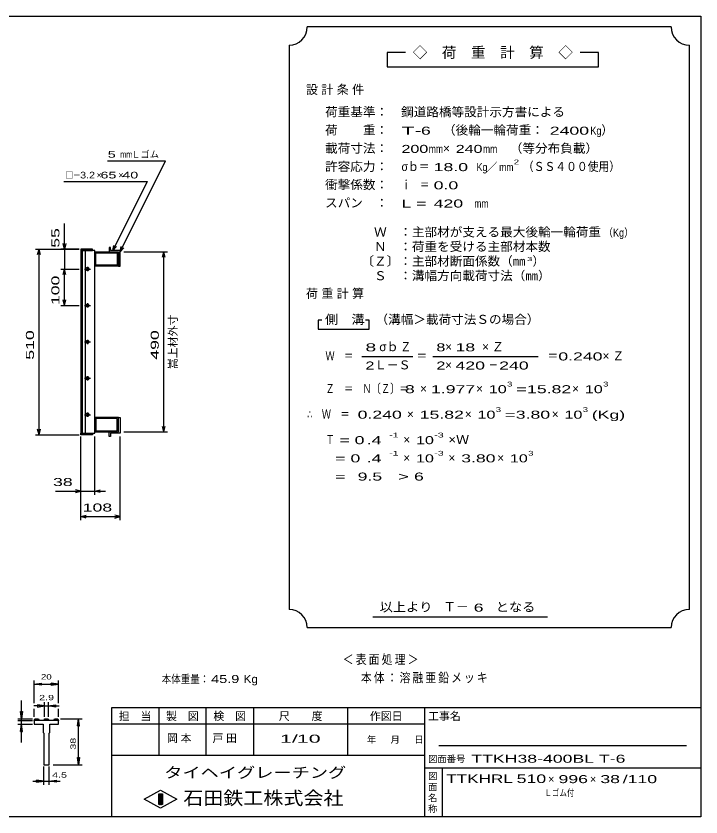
# Model space of a CAD drawing. Units: millimetres, scale not verified. Extents: x -1820 to 1731, y -1282 to 1054.
# Drawn here: x -151 to 1731, y -1146 to 1054 of the extents above; entities that cross this region are included whole.
import ezdxf
from ezdxf.enums import TextEntityAlignment as Align

# ---------------------------------------------------------------- set-up
doc = ezdxf.new("R2010")
doc.units = ezdxf.units.MM
doc.header["$LTSCALE"] = 10
for name, color, linetype, lineweight in [('0_2', 150, 'Continuous', 25), ('16', 3, 'Continuous', 25), ('22', 2, 'Continuous', 25), ('32', 4, 'Continuous', 25)]:
    doc.layers.add(name, color=color, linetype=linetype, lineweight=lineweight)
doc.styles.add('ベクトル', font='')
doc.styles.get('ベクトル').set_extended_font_data('ベクトル')

msp = doc.modelspace()

# ---------------------------------------------------------------- linework, layer by layer
at = {"layer": '0_2'}
for p, q in [((-1729, 1053.5), (1731, 1053.5)), ((1731, 1053.5), (1731, -1146.5)), ((1731, -846.5), (111, -846.5)), ((111, -846.5), (111, -1146.5)), ((241, -846.5), (241, -976.5)), ((371, -976.5), (371, -846.5)), ((501, -846.5), (501, -976.5)), ((761, -976.5), (761, -846.5)), ((971, -846.5), (971, -1146.5)), ((971, -891.5), (111, -891.5)), ((1691, -951.5), (1011, -951.5)), ((111, -976.5), (971, -976.5)), ((971, -1011.5), (1731, -1011.5)), ((1021, -1146.5), (1021, -1011.5)), ((201, -1097.5), (246, -1072.5)), ((246, -1072.5), (291, -1097.5)), ((246, -1122.5), (201, -1097.5)), ((241, -1082.5), (251, -1082.5)), ((241, -1112.5), (241, -1082.5)), ((241, -1082.5), (243, -1082.5)), ((243, -1082.5), (243, -1112.5)), ((245, -1112.5), (245, -1082.5)), ((245, -1082.5), (247, -1082.5)), ((291, -1097.5), (246, -1122.5)), ((247, -1082.5), (247, -1112.5)), ((249, -1112.5), (249, -1082.5)), ((249, -1082.5), (251, -1082.5)), ((251, -1082.5), (251, -1112.5)), ((251, -1082.5), (251, -1112.5)), ((251, -1112.5), (241, -1112.5)), ((243, -1112.5), (245, -1112.5)), ((247, -1112.5), (249, -1112.5)), ((1731, -1146.5), (-1729, -1146.5))]:
    msp.add_line(p, q, dxfattribs=at)
at = {"layer": '16'}
for p, q in [((108, 418), (105, 418)), ((105, 418), (105, 406)), ((108, 409), (108, 418)), ((59, 413.5), (27, 413.5)), ((27, 413.5), (27, 409)), ((27, 409), (59, 409)), ((27, 409), (27, -92)), ((65, 409), (27, 409)), ((28.5, 409), (28.5, -92)), ((31.5, -92), (31.5, 409)), ((39, 409), (39, -92)), ((59, 409), (59, 413.5)), ((65, -92), (65, 409)), ((65, 406), (130, 406)), ((65, 366), (65, 406)), ((68, 403), (127, 403)), ((68, 369), (68, 403)), ((105, 406), (130, 406)), ((135, 409), (108, 409)), ((127, 403), (127, 369)), ((130, 406), (130, 366)), ((130, 406), (130, 366)), ((135, 366), (135, 409)), ((37, 358.5), (53, 358.5)), ((47, 361.5), (43, 361.5)), ((43, 355.5), (47, 355.5)), ((45, 364.5), (45, 352.5)), ((130, 366), (65, 366)), ((127, 369), (68, 369)), ((130, 366), (135, 366)), ((45, 264.5), (45, 252.5)), ((37, 258.5), (53, 258.5)), ((47, 261.5), (43, 261.5)), ((43, 255.5), (47, 255.5)), ((37, 158.5), (53, 158.5)), ((47, 161.5), (43, 161.5)), ((43, 155.5), (47, 155.5)), ((45, 164.5), (45, 152.5)), ((37, 58.5), (53, 58.5)), ((47, 61.5), (43, 61.5)), ((43, 55.5), (47, 55.5)), ((45, 64.5), (45, 52.5)), ((37, -41.5), (53, -41.5)), ((47, -38.5), (43, -38.5)), ((45, -35.5), (45, -47.5)), ((43, -44.5), (47, -44.5)), ((130, -49), (65, -49)), ((65, -49), (65, -89)), ((127, -52), (68, -52)), ((68, -52), (68, -86)), ((127, -86), (127, -52)), ((130, -89), (130, -49)), ((130, -49), (135, -49)), ((130, -89), (130, -49)), ((135, -49), (135, -92)), ((68, -86), (127, -86)), ((27, -92), (59, -92)), ((27, -96.5), (27, -92)), ((27, -92), (65, -92)), ((59, -96.5), (27, -96.5)), ((59, -92), (59, -96.5)), ((65, -89), (130, -89)), ((105, -101), (105, -89)), ((105, -89), (130, -89)), ((108, -101), (105, -101)), ((135, -92), (108, -92)), ((108, -92), (108, -101))]:
    msp.add_line(p, q, dxfattribs=at)
for centre, radius, start, end in [((43, 358.5), 3, 90, 270), ((45, 358.5), 4, 46.6, 133.4), ((45, 358.5), 4, 226.6, 313.4), ((47, 358.5), 3, 270, 90), ((43, 258.5), 3, 90, 270), ((45, 258.5), 4, 46.6, 133.4), ((45, 258.5), 4, 226.6, 313.4), ((47, 258.5), 3, 270, 90), ((43, 158.5), 3, 90, 270), ((45, 158.5), 4, 46.6, 133.4), ((45, 158.5), 4, 226.6, 313.4), ((47, 158.5), 3, 270, 90), ((43, 58.5), 3, 90, 270), ((45, 58.5), 4, 46.6, 133.4), ((45, 58.5), 4, 226.6, 313.4), ((47, 58.5), 3, 270, 90), ((43, -41.5), 3, 90, 270), ((45, -41.5), 4, 46.6, 133.4), ((47, -41.5), 3, 270, 90), ((45, -41.5), 4, 226.6, 313.4)]:
    msp.add_arc(centre, radius, start, end, dxfattribs=at)
at = {"layer": '22', "color": 4}
for p, q in [((1649, 1023.5), (649, 1023.5)), ((599, 973.5), (599, -576.5)), ((1699, -576.5), (1699, 973.5)), ((919, 953.5), (869, 953.5)), ((869, 953.5), (869, 913.5)), ((1449, 953.5), (1399, 953.5)), ((1449, 913.5), (1449, 953.5)), ((869, 913.5), (1449, 913.5)), ((100, 656), (260, 656)), ((135, 406), (260, 656)), ((-20, 599), (210, 599)), ((115, 409), (210, 599)), ((-18, 413.5), (-18, 483.5)), ((-18, 413.5), (-22, 428.5)), ((-14, 428.5), (-18, 413.5)), ((115, 409), (118, 423.6)), ((115, 409), (125, 420)), ((135, 406), (138, 420.6)), ((-98, 413.5), (22, 413.5)), ((-92, 398.5), (-88, 413.5)), ((-84, 398.5), (-88, 413.5)), ((-88, -96.5), (-88, 413.5)), ((22, 413.5), (-28, 413.5)), ((-18, 413.5), (-18, 358.5)), ((135, 406), (145, 417)), ((145, 406), (265, 406)), ((251, 391), (255, 406)), ((259, 391), (255, 406)), ((255, -89), (255, 406)), ((-28, 358.5), (22, 358.5)), ((-22, 343.5), (-18, 358.5)), ((-14, 343.5), (-18, 358.5)), ((-18, 258.5), (-18, 358.5)), ((-18, 258.5), (-22, 273.5)), ((-18, 258.5), (-14, 273.5)), ((-28, 258.5), (22, 258.5)), ((689, 218.5), (679, 218.5)), ((679, 218.5), (679, 193.5)), ((819, 218.5), (809, 218.5)), ((819, 193.5), (819, 218.5)), ((679, 193.5), (819, 193.5)), ((799, 118.5), (939, 118.5)), ((994, 118.5), (1284, 118.5)), ((-88, -96.5), (-92, -81.5)), ((-88, -96.5), (-84, -81.5)), ((255, -89), (251, -74)), ((255, -89), (259, -74)), ((-98, -96.5), (22, -96.5)), ((27, -261.5), (27, -101.5)), ((27, -331.5), (27, -101.5)), ((65, -261.5), (65, -101.5)), ((135, -331.5), (135, -101.5)), ((145, -89), (265, -89)), ((-43, -251.5), (27, -251.5)), ((27, -251.5), (12, -247.5)), ((12, -255.5), (27, -251.5)), ((27, -251.5), (65, -251.5)), ((65, -251.5), (80, -247.5)), ((80, -255.5), (65, -251.5)), ((65, -251.5), (95, -251.5)), ((27, -321.5), (42, -317.5)), ((42, -325.5), (27, -321.5)), ((27, -321.5), (135, -321.5)), ((135, -321.5), (120, -317.5)), ((120, -325.5), (135, -321.5)), ((829, -596.5), (1309, -596.5)), ((649, -626.5), (1649, -626.5))]:
    msp.add_line(p, q, dxfattribs=at)
for centre, start, end in [((599, 1023.5), 270, 0), ((1699, 1023.5), 180, 270), ((599, -626.5), 0, 90), ((1699, -626.5), 90, 180)]:
    msp.add_arc(centre, 50, start, end, dxfattribs=at)
at = {"layer": '32'}
for p, q in [((-101, -833.5), (-101, -771.5)), ((-101, -781.5), (-81, -778.5)), ((-81, -784.5), (-101, -781.5)), ((-101, -781.5), (-34.33, -781.5)), ((-81, -784.5), (-81, -778.5)), ((-34.33, -781.5), (-54.33, -778.5)), ((-54.33, -784.5), (-54.33, -778.5)), ((-54.33, -784.5), (-34.33, -781.5)), ((-34.33, -833.5), (-34.33, -771.5)), ((-136, -876.5), (-136, -826.5)), ((-72.5, -871.5), (-72.5, -831.5)), ((-62.83, -831.5), (-62.83, -871.5)), ((-136, -876.5), (-139, -856.5)), ((-139, -856.5), (-133, -856.5)), ((-133, -856.5), (-136, -876.5)), ((-72.5, -841.5), (-102.5, -841.5)), ((-101, -871.5), (-101, -849.5)), ((-72.5, -841.5), (-92.5, -838.5)), ((-92.5, -838.5), (-92.5, -844.5)), ((-92.5, -844.5), (-72.5, -841.5)), ((-72.5, -841.5), (-62.83, -841.5)), ((-62.83, -841.5), (-42.83, -838.5)), ((-42.83, -844.5), (-62.83, -841.5)), ((-62.83, -841.5), (-32.83, -841.5)), ((-42.83, -838.5), (-42.83, -844.5)), ((-34.33, -871.5), (-34.33, -849.5)), ((-146, -876.5), (-106, -876.5)), ((-136, -891.5), (-136, -876.5)), ((-101, -881.5), (-99.33, -876.5)), ((-99.33, -876.5), (-89.67, -876.5)), ((-89.67, -876.5), (-88, -881.5)), ((-74.17, -881.5), (-72.5, -876.5)), ((-72.5, -876.5), (-62.83, -876.5)), ((-62.83, -876.5), (-61.17, -881.5)), ((-47.33, -881.5), (-45.67, -876.5)), ((-45.67, -876.5), (-36, -876.5)), ((-36, -876.5), (-34.33, -881.5)), ((-29.33, -876.5), (30.67, -876.5)), ((17.67, -896.5), (20.67, -876.5)), ((23.67, -896.5), (20.67, -876.5)), ((20.67, -1003.17), (20.67, -876.5)), ((-146, -881.5), (-106, -881.5)), ((-146, -891.5), (-106, -891.5)), ((-139, -911.5), (-136, -891.5)), ((-133, -911.5), (-136, -891.5)), ((-136, -941.5), (-136, -891.5)), ((-101, -881.5), (-101, -891.5)), ((-34.33, -881.5), (-101, -881.5)), ((-101, -891.5), (-76.83, -891.5)), ((-76.83, -891.5), (-76.83, -914.83)), ((-58.5, -914.83), (-58.5, -891.5)), ((-58.5, -891.5), (-34.33, -891.5)), ((-34.33, -891.5), (-34.33, -881.5)), ((17.67, -896.5), (23.67, -896.5)), ((-139, -911.5), (-133, -911.5)), ((-76.83, -914.83), (-75.17, -916.5)), ((-75.17, -916.5), (-75.17, -1003.17)), ((-60.17, -916.5), (-58.5, -914.83)), ((-60.17, -1003.17), (-60.17, -916.5)), ((20.67, -1003.17), (17.67, -983.17)), ((17.67, -983.17), (23.67, -983.17)), ((23.67, -983.17), (20.67, -1003.17)), ((-75.17, -1003.17), (-60.17, -1003.17)), ((-75.17, -1058.17), (-75.17, -1008.17)), ((-60.17, -1058.17), (-60.17, -1008.17)), ((-49.33, -1003.17), (30.67, -1003.17)), ((-105.17, -1048.17), (-75.17, -1048.17)), ((-75.17, -1048.17), (-95.17, -1045.17)), ((-95.17, -1051.17), (-95.17, -1045.17)), ((-95.17, -1051.17), (-75.17, -1048.17)), ((-75.17, -1048.17), (-60.17, -1048.17)), ((-60.17, -1048.17), (-40.17, -1045.17)), ((-40.17, -1051.17), (-60.17, -1048.17)), ((-60.17, -1048.17), (-30.17, -1048.17)), ((-40.17, -1051.17), (-40.17, -1045.17))]:
    msp.add_line(p, q, dxfattribs=at)
msp.add_circle((-136, -881.5), 1, dxfattribs=at)

# ---------------------------------------------------------------- texts
at = {"layer": '0_2', "style": 'ベクトル'}
for s, height, p in [('担\u3000当', 21.99, (131, -869.5)), ('製\u3000図', 21.99, (261, -869.5)), ('検\u3000図', 21.99, (391, -869.5)), ('尺\u3000\u3000度', 21.99, (571, -869.5)), ('作図日', 21.99, (821, -869.5)), ('工事名', 21.99, (981, -869.5)), ('年', 18.33, (813, -934)), ('月', 18.33, (878, -934)), ('日', 18.33, (943, -934)), ('図面番号', 18.33, (981, -987)), ('図', 18.33, (981, -1034)), ('面', 18.33, (981, -1064)), ('名', 18.33, (981, -1094)), ('称', 18.33, (981, -1124))]:
    msp.add_text(s, height=height, dxfattribs=at).set_placement(p, align=Align.MIDDLE_LEFT)
at = {"layer": '0_2', "color": 222, "style": 'ベクトル'}
for s, height, width, p in [('タイヘイグレーチング', 29.33, 1.25, (256, -1024.5)), ('石田鉄工株式会社', 36.66, 1.1, (308.5, -1094.5))]:
    msp.add_text(s, height=height, dxfattribs=dict(at, width=width)).set_placement(p, align=Align.MIDDLE_LEFT)
at = {"layer": '22', "style": 'ベクトル'}
for s, height, p in [('◇\u3000荷\u3000重\u3000計\u3000算\u3000◇', 29.33, (939, 953.5)), ('）', 24.19, (1457, 740)), ('Ｌゴム', 18.33, (165, 673.5)), ('×', 24.19, (1022, 690)), ('／', 21.99, (1141.5, 638.5)), ('×', 18.33, (70, 616.5)), ('×', 18.33, (130, 616.5)), ('）', 24.19, (1268, 380)), ('σｂ', 24.19, (847, 145)), ('×', 24.19, (1028, 145)), ('Ｌ－Ｓ', 24.19, (834, 95)), ('×', 24.19, (1028, 95)), ('×', 24.19, (959, 30)), ('×', 24.19, (1113, 30)), ('×', 24.19, (1377, 30)), ('×', 24.19, (923, -40)), ('×', 24.19, (1082, -40)), ('×', 24.19, (1321, -40)), ('×', 24.19, (913, -110)), ('×', 24.19, (913, -160)), ('×', 24.19, (1037, -160)), ('×', 24.19, (1171, -160)), ('Ｔ－', 25.66, (1023, -569)), ('×', 21.99, (1311, -1042.5)), ('×', 21.99, (1426, -1042.5))]:
    msp.add_text(s, height=height, dxfattribs=at).set_placement(p, align=Align.MIDDLE_LEFT)
for s, height, width, p in [('荷重基準：\u3000', 24.19, 1.05, (698, 790)), ('鋼道路橋等設計示方書による', 24.19, 1.05, (907, 790)), ('荷\u3000\u3000重：\u3000', 24.19, 1.05, (698, 740)), ('T-', 21.99, 2, (908, 738.5)), (' 6 ', 21.99, 1.65, (948, 738.5)), ('（後輪一輪荷重：', 24.19, 1.05, (1022, 740)), (' 2400', 21.99, 1.65, (1302, 738.5)), ('Kg', 21.99, 0.85, (1427, 738.5)), ('載荷寸法：\u3000', 24.19, 1.05, (698, 690)), ('\u3000（等分布負載）', 24.19, 1.05, (1171, 690)), (' 5 ', 18.33, 1.6, (90, 673.5)), ('200', 21.99, 1.5, (908, 688.5)), ('mm', 21.99, 0.8, (983, 688.5)), ('240', 21.99, 1.5, (1057, 688.5)), ('mm', 21.99, 0.8, (1132, 688.5)), ('mm', 18.33, 0.75, (135, 673.5)), ('許容応力：\u3000', 24.19, 1.05, (698, 640)), ('σｂ＝', 24.19, 0.9, (908, 640)), (' 18.0', 21.99, 1.65, (983, 638.5)), ('Kg', 21.99, 0.85, (1114, 638.5)), ('mm', 21.99, 0.8, (1176.5, 638.5)), ('2', 13.2, 1.5, (1216.5, 652.5)), ('（ＳＳ４００使用）', 24.19, 0.9, (1241.5, 640)), ('□－', 18.33, 0.8, (-15, 616.5)), ('3.2', 18.33, 1.2, (25, 616.5)), (' 65 ', 18.33, 1.6, (70, 616.5)), (' 40 ', 18.33, 1.6, (130, 616.5)), ('衝撃係数：\u3000', 24.19, 1.05, (698, 590)), ('ｉ\u3000＝', 24.19, 0.75, (908, 590)), (' 0.0', 21.99, 1.65, (983, 588.5)), ('スパン\u3000：\u3000', 24.19, 1.05, (698, 540)), ('L =', 21.99, 1.65, (908, 538.5)), (' 420 ', 21.99, 1.65, (983, 538.5)), ('mm', 21.99, 0.8, (1108, 538.5)), ('\u3000Ｗ\u3000：主部材が支える最大後輪一輪荷重', 24.19, 1.05, (798, 460)), ('（Kg）', 21.99, 0.85, (1463, 458.5)), ('\u3000Ｎ\u3000：荷重を受ける主部材本数', 24.19, 1.05, (798, 420)), ('〔Ｚ〕：主部材断面係数（㎜', 24.19, 1.05, (798, 380)), ('3', 11, 1.8, (1253, 386)), ('\u3000Ｓ\u3000：溝幅方向載荷寸法（㎜）', 24.19, 1.05, (798, 340)), ('側\u3000溝', 24.19, 1.1, (698, 220)), ('\u3000（溝幅＞載荷寸法Ｓの場合）', 24.19, 1.05, (802, 220)), ('8', 21.99, 1.8, (809, 143.5)), ('Ｚ', 24.19, 0.9, (905, 145)), ('8', 21.99, 1.5, (1004, 143.5)), (' 18 ', 21.99, 1.65, (1043, 143.5)), ('Ｗ\u3000＝', 24.19, 0.75, (699, 120)), ('＝', 24.19, 0.9, (949, 120)), ('＝', 24.19, 0.9, (1309, 120)), ('0.240', 21.99, 1.65, (1339, 118.5)), ('2', 21.99, 1.5, (809, 93.5)), ('2', 21.99, 1.5, (1004, 93.5)), (' 420 ', 21.99, 1.65, (1043, 93.5)), ('－', 24.19, 0.75, (1148, 95)), (' 240 ', 21.99, 1.65, (1163, 93.5)), ('Ｚ\u3000＝\u3000Ｎ〔Ｚ〕＝', 24.19, 0.75, (699, 30)), ('3', 13.2, 1.5, (1198, 42.5)), ('3', 13.2, 1.5, (1462, 42.5)), (' 8 ', 21.99, 1.65, (904, 28.5)), ('1.977', 21.99, 1.65, (989, 28.5)), ('10', 21.99, 1.5, (1148, 28.5)), ('=', 21.99, 1.7, (1223, 28.5)), ('15.82', 21.99, 1.65, (1253, 28.5)), ('10', 21.99, 1.5, (1412, 28.5)), ('3', 13.2, 1.5, (1167, -27.5)), ('3', 13.2, 1.5, (1406, -27.5)), ('∴\u3000Ｗ\u3000＝', 24.19, 0.75, (649, -40)), (' 0.240', 21.99, 1.65, (774, -41.5)), ('15.82', 21.99, 1.65, (958, -41.5)), ('10', 21.99, 1.5, (1117, -41.5)), ('=', 21.99, 1.7, (1192, -41.5)), ('3.80', 21.99, 1.65, (1222, -41.5)), ('10', 21.99, 1.5, (1356, -41.5)), ('(Kg)', 21.99, 1.65, (1431, -41.5)), ('Ｔ', 24.19, 0.75, (699, -110)), (' = 0', 21.99, 1.65, (724, -111.5)), (' .4 ', 21.99, 1.65, (799, -111.5)), ('-1', 13.2, 1.65, (874, -97.5)), ('10', 21.99, 1.5, (948, -111.5)), ('-3', 13.2, 1.65, (998, -97.5)), ('×Ｗ', 24.19, 1.1, (1037, -110)), ('  = 0', 21.99, 1.65, (699, -161.5)), (' .4 ', 21.99, 1.65, (799, -161.5)), ('-1', 13.2, 1.65, (874, -147.5)), ('10', 21.99, 1.5, (948, -161.5)), ('-3', 13.2, 1.65, (998, -147.5)), ('3.80', 21.99, 1.65, (1072, -161.5)), ('10', 21.99, 1.5, (1206, -161.5)), ('3', 13.2, 1.5, (1256, -147.5)), (' 38 ', 21.99, 1.65, (-63, -226.5)), ('  =', 21.99, 1.65, (699, -211.5)), (' 9.5', 21.99, 1.65, (774, -211.5)), ('>', 21.99, 1.7, (899, -211.5)), (' 6 ', 21.99, 1.65, (929, -211.5)), (' 108 ', 21.99, 1.65, (18.5, -296.5)), ('以上より\u3000', 24.19, 1.1, (848, -570)), (' 6 ', 21.99, 1.65, (1093, -571.5)), ('となる', 24.19, 1.1, (1167, -570)), ('本体重量：', 21.99, 0.85, (249, -767.5)), (' 45.9', 21.99, 1.35, (374, -767.5)), ('Kg', 21.99, 1.1, (474, -767.5)), ('1/', 21.99, 2, (574, -931.5)), (' 10 ', 21.99, 2, (604, -931.5)), ('TTKH38-400BL T-6          ', 21.99, 1.65, (1100, -986.5)), ('TTKHRL', 23.46, 1.5, (1031, -1041.5)), (' 510 ', 23.46, 1.55, (1211, -1041.5)), (' 996 ', 21.99, 1.65, (1326, -1042.5)), (' 38 ', 21.99, 1.65, (1441, -1042.5)), ('/', 21.99, 1.65, (1516, -1042.5)), (' 110 ', 21.99, 1.65, (1516, -1042.5)), ('Ｌゴム付', 18.33, 0.8, (1301, -1080))]:
    msp.add_text(s, height=height, dxfattribs=dict(at, width=width)).set_placement(p, align=Align.MIDDLE_LEFT)
at = {"layer": '22', "style": 'ベクトル', "width": 1.65}
for s, p in [(' 55 ', (-43, 403.5)), (' 100 ', (-43, 246)), (' 510 ', (-113, 96)), (' 490', (230, 96))]:
    msp.add_text(s, height=21.99, rotation=90, dxfattribs=at).set_placement(p, align=Align.MIDDLE_LEFT)
at = {"layer": '22', "style": 'ベクトル'}
msp.add_text('嵩上材外寸', height=21.99, rotation=90, dxfattribs=at).set_placement((280, 83.5), align=Align.MIDDLE_LEFT)
at = {"layer": '22', "attachment_point": 4, "style": 'ベクトル'}
for s, insert, char_height in [('\\T1.28;設計条件', (645.5, 850), 24.19), ('\\T1.28;荷重計算', (645.5, 290), 24.19), ('\\T1.42;×Ｚ', (1129.5, 145), 24.19), ('\\T1.42;×Ｚ', (1460.5, 120), 24.19), ('\\T1.2;\\W0.85;＜表面処理＞', (746.5, -715), 25.66), ('\\T1.19;\\W0.85;本体：溶融亜鉛メッキ', (796.5, -765), 25.66), ('\\T1.25;岡本\u3000', (263.5, -931.5), 21.99), ('\\T1.25;戸田\u3000', (388.5, -931.5), 21.99)]:
    msp.add_mtext(s, dxfattribs=dict(at, insert=insert, char_height=char_height))
at = {"layer": '32', "color": 2, "style": 'ベクトル'}
for s, width, p in [('20', 1.35, (-82.67, -761.5)), ('2.9', 1.5, (-87.67, -818.5)), (' 4.5 ', 1.5, (-60.17, -1031.17))]:
    msp.add_text(s, height=14.66, dxfattribs=dict(at, width=width)).set_placement(p, align=Align.MIDDLE_LEFT)
at = {"layer": '32', "color": 2, "style": 'ベクトル', "width": 1.5}
msp.add_text(' 38 ', height=14.66, rotation=90, dxfattribs=at).set_placement((5.67, -969.83), align=Align.MIDDLE_LEFT)

doc.saveas('drawing.dxf')
